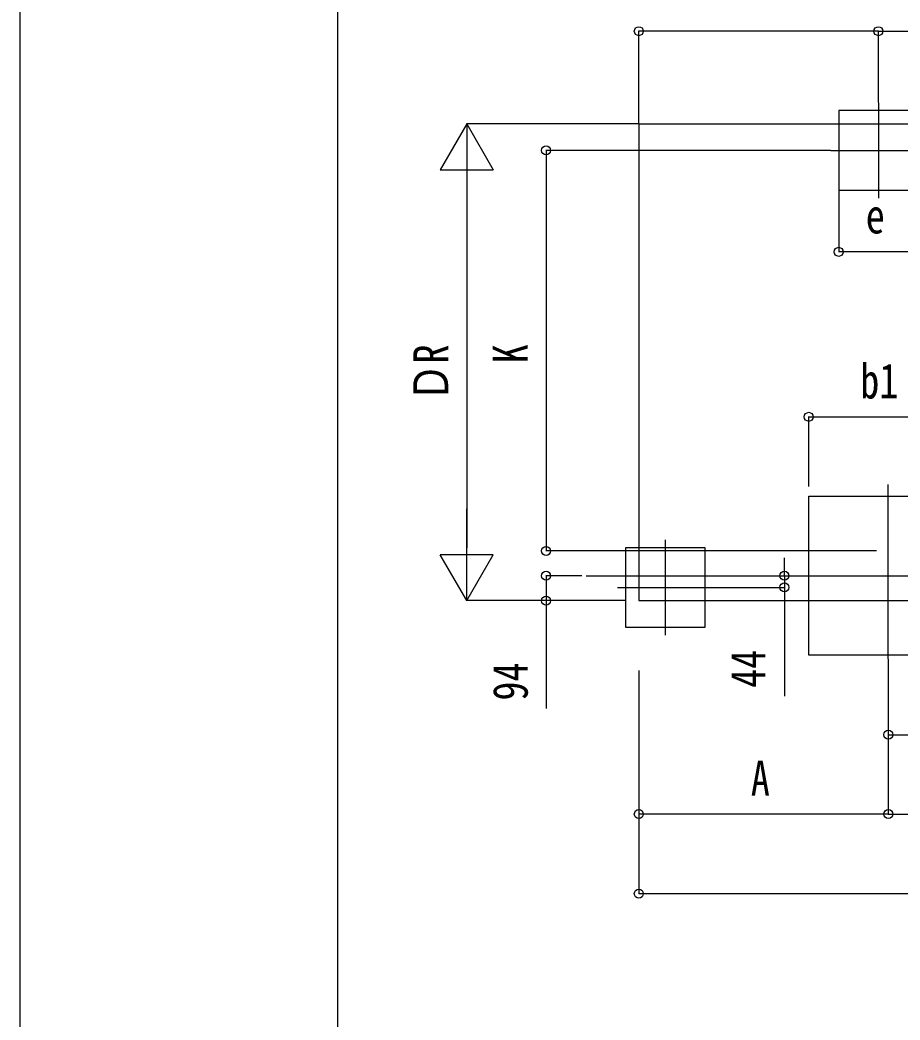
# Model space of a CAD drawing. Units: millimetres, scale not verified. Extents: x -16820 to 16820, y -11881 to 11886.
# Drawn here: x -16820 to -13497, y 3410 to 7185 of the extents above; entities that cross this region are included whole.
import ezdxf
from ezdxf.enums import TextEntityAlignment as Align

# ---------------------------------------------------------------- set-up
doc = ezdxf.new("R2010")
doc.units = ezdxf.units.MM
doc.header["$LTSCALE"] = 40
for name, color, linetype in [('0-4_YKK_12', 2, 'Continuous'), ('0-6_YKK_A1', 4, 'Continuous'), ('0-7_YKK_D', 6, 'Continuous'), ('0-8_YKK_ZWAK', 7, 'Continuous')]:
    doc.layers.add(name, color=color, linetype=linetype)
doc.styles.add('ＭＳ ゴシック', font='')
doc.styles.get('ＭＳ ゴシック').set_extended_font_data('MS Gothic')

msp = doc.modelspace()

# ---------------------------------------------------------------- linework, layer by layer
at = {"layer": '0-4_YKK_12'}
for p, q in [((-13577.92, 6873.19), (-13577.92, 6513.19)), ((-13757.92, 6693.19), (-13397.92, 6693.19)), ((-13540.92, 4773.74), (-13540.92, 5431.38)), ((-14382.92, 5223.19), (-14382.92, 4863.19)), ((-14681.66, 5087.19), (-3410.42, 5087.19)), ((-14562.92, 5043.19), (-14202.92, 5043.19))]:
    msp.add_line(p, q, dxfattribs=at)
at = {"layer": '0-6_YKK_A1'}
for p, q in [((-14482.92, 6793.19), (-14482.92, 4993.19)), ((-14482.92, 6793.19), (-3669.92, 6793.19)), ((-14482.92, 4993.19), (-3669.92, 4993.19))]:
    msp.add_line(p, q, dxfattribs=at)
for points in [[(-13727.92, 6543.19), (-13427.92, 6543.19), (-13427.92, 6843.19), (-13727.92, 6843.19)], [(-13840.92, 5387.19), (-13240.92, 5387.19), (-13240.92, 4787.19), (-13840.92, 4787.19)], [(-14532.92, 4893.19), (-14232.92, 4893.19), (-14232.92, 5193.19), (-14532.92, 5193.19)]]:
    msp.add_lwpolyline(points, close=True, dxfattribs=at)
at = {"layer": '0-7_YKK_D'}
for p, q in [((-14482.92, 6794.19), (-14482.92, 7144.19)), ((-13577.92, 7143.19), (-14482.92, 7143.19)), ((-13577.92, 6874.19), (-13577.92, 7144.19)), ((-13577.92, 6874.19), (-13577.92, 7144.19)), ((-13577.92, 7143.19), (-9977.92, 7143.19)), ((-15132.92, 6793.19), (-15232.92, 6619.99)), ((-14483.92, 6793.19), (-15133.92, 6793.19)), ((-15132.92, 6793.19), (-15032.92, 6619.99)), ((-15132.92, 6793.19), (-15132.92, 6446.78)), ((-13758.92, 6693.19), (-14833.92, 6693.19)), ((-14832.92, 6693.19), (-14832.92, 5181.19)), ((-15232.92, 6619.99), (-15032.92, 6619.99)), ((-15132.92, 6593.19), (-15132.92, 5193.19)), ((-13727.92, 6542.19), (-13727.92, 6309.13)), ((-13427.92, 6310.13), (-13727.92, 6310.13)), ((-13840.92, 5424.61), (-13840.92, 5688.19)), ((-13840.92, 5687.19), (-13240.92, 5687.19)), ((-15132.92, 4993.19), (-15132.92, 5339.6)), ((-13584.84, 5181.19), (-14833.92, 5181.19)), ((-15132.92, 4993.19), (-15232.92, 5166.4)), ((-15032.92, 5166.4), (-15232.92, 5166.4)), ((-15132.92, 4993.19), (-15032.92, 5166.4)), ((-13932.92, 5087.19), (-13932.92, 5155.19)), ((-14698.01, 5087.19), (-14833.92, 5087.19)), ((-13932.92, 5087.19), (-13932.92, 5043.19)), ((-14201.92, 5043.19), (-13931.92, 5043.19)), ((-13932.92, 5043.19), (-13932.92, 4631.99)), ((-14533.92, 4993.19), (-15133.92, 4993.19)), ((-14533.92, 4993.19), (-14833.92, 4993.19)), ((-13540.92, 4772.74), (-13540.92, 4486.19)), ((-14482.92, 4730.08), (-14482.92, 4186.19)), ((-14482.92, 4730.08), (-14482.92, 3886.19)), ((-13540.92, 4730.08), (-13540.92, 4186.19)), ((-13540.92, 4730.08), (-13540.92, 4186.19)), ((-13540.92, 4487.19), (-11777.92, 4487.19)), ((-13540.92, 4187.19), (-14482.92, 4187.19)), ((-13540.92, 4187.19), (-10014.92, 4187.19)), ((-14482.92, 3887.19), (-3669.92, 3887.19))]:
    msp.add_line(p, q, dxfattribs=at)
msp.add_lwpolyline([(-14832.92, 5087.19), (-14832.92, 4993.19), (-14832.92, 4585.99)], dxfattribs=at)
for centre in [(-14482.92, 7143.19), (-13577.92, 7143.19), (-13577.92, 7143.19), (-14832.92, 6693.19), (-13727.92, 6310.13), (-13840.92, 5687.19), (-14832.92, 5181.19), (-14832.92, 5087.19), (-13932.92, 5087.19), (-13932.92, 5043.19), (-14832.92, 4993.19), (-13540.92, 4487.19), (-14482.92, 4187.19), (-13540.92, 4187.19), (-13540.92, 4187.19), (-14482.92, 3887.19)]:
    msp.add_circle(centre, 17, dxfattribs=at)
at = {"layer": '0-8_YKK_ZWAK'}
msp.add_line((-15619.92, -10093.8), (-15619.92, 11106.2), dxfattribs=at)
msp.add_lwpolyline([(-16820, -11873.8), (16820, -11873.8), (16820, 11886.2), (-16820, 11886.2)], close=True, dxfattribs=at)

# ---------------------------------------------------------------- texts
at = {"layer": '0-7_YKK_D', "style": 'ＭＳ ゴシック', "width": 0.8}
for s, p in [('e', (-13625.92, 6340.13)), ('b1', (-13646.52, 5717.19)), ('A', (-14059.92, 4217.19))]:
    msp.add_text(s, height=132, dxfattribs=at).set_placement(p, align=Align.BOTTOM_LEFT)
for s, p in [('ＤR', (-15162.92, 5744.39)), ('K', (-14862.92, 5889.19)), ('44', (-13964.92, 4663.99)), ('94', (-14862.92, 4615.99))]:
    msp.add_text(s, height=132, rotation=90, dxfattribs=at).set_placement(p, align=Align.BOTTOM_LEFT)

doc.saveas('drawing.dxf')
